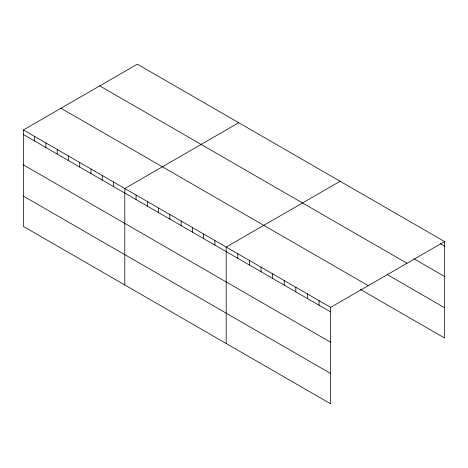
<?xml version="1.0" encoding="UTF-8"?>
<svg xmlns="http://www.w3.org/2000/svg" width="468" height="468" viewBox="0 0 468 468"><rect width="100%" height="100%" fill="white"/><g stroke="black" fill="none" stroke-linecap="round" stroke-linejoin="round"><path stroke-width="0.7" d="M23.4 129.964L330.66 307.359L330.66 403.82L23.4 226.424L23.4 129.964L137.34 64.18L444.6 241.576L444.6 338.036L360.29 289.359M238.738 122.721L124.798 188.505L124.798 284.965M340.131 181.262L226.19 247.046L226.19 343.506M330.66 307.359L444.6 241.576M440.324 243.688L444.6 246.156M414.051 258.839L444.6 276.477M99.742 85.89L407.002 263.285M387.171 274.558L444.6 307.716M60.998 108.26L368.257 285.65M23.4 134.544L330.66 311.94M23.4 164.865L330.66 342.26M23.4 196.104L330.66 373.499M319.053 300.661L319.053 305.235M307.441 293.957L307.441 298.537M295.834 287.258L295.834 291.833M284.228 280.554L284.228 285.129M272.622 273.85L272.622 278.431M261.015 267.152L261.015 271.727M249.403 260.448L249.403 265.028M237.797 253.75L237.797 258.324M214.923 240.54L214.923 245.121M203.656 234.035L203.656 238.616M192.395 227.536L192.395 232.11M181.128 221.031L181.128 225.605M169.861 214.525L169.861 219.1M158.594 208.02L158.594 212.595M147.326 201.515L147.326 206.09M136.059 195.01L136.059 199.59M113.531 181.999L113.531 186.58M102.264 175.5L102.264 180.075M90.997 168.995L90.997 173.569M79.73 162.49L79.73 167.064M68.463 155.984L68.463 160.559M57.201 149.479L57.201 154.06M45.934 142.974L45.934 147.555M34.667 136.469L34.667 141.049"/></g></svg>
